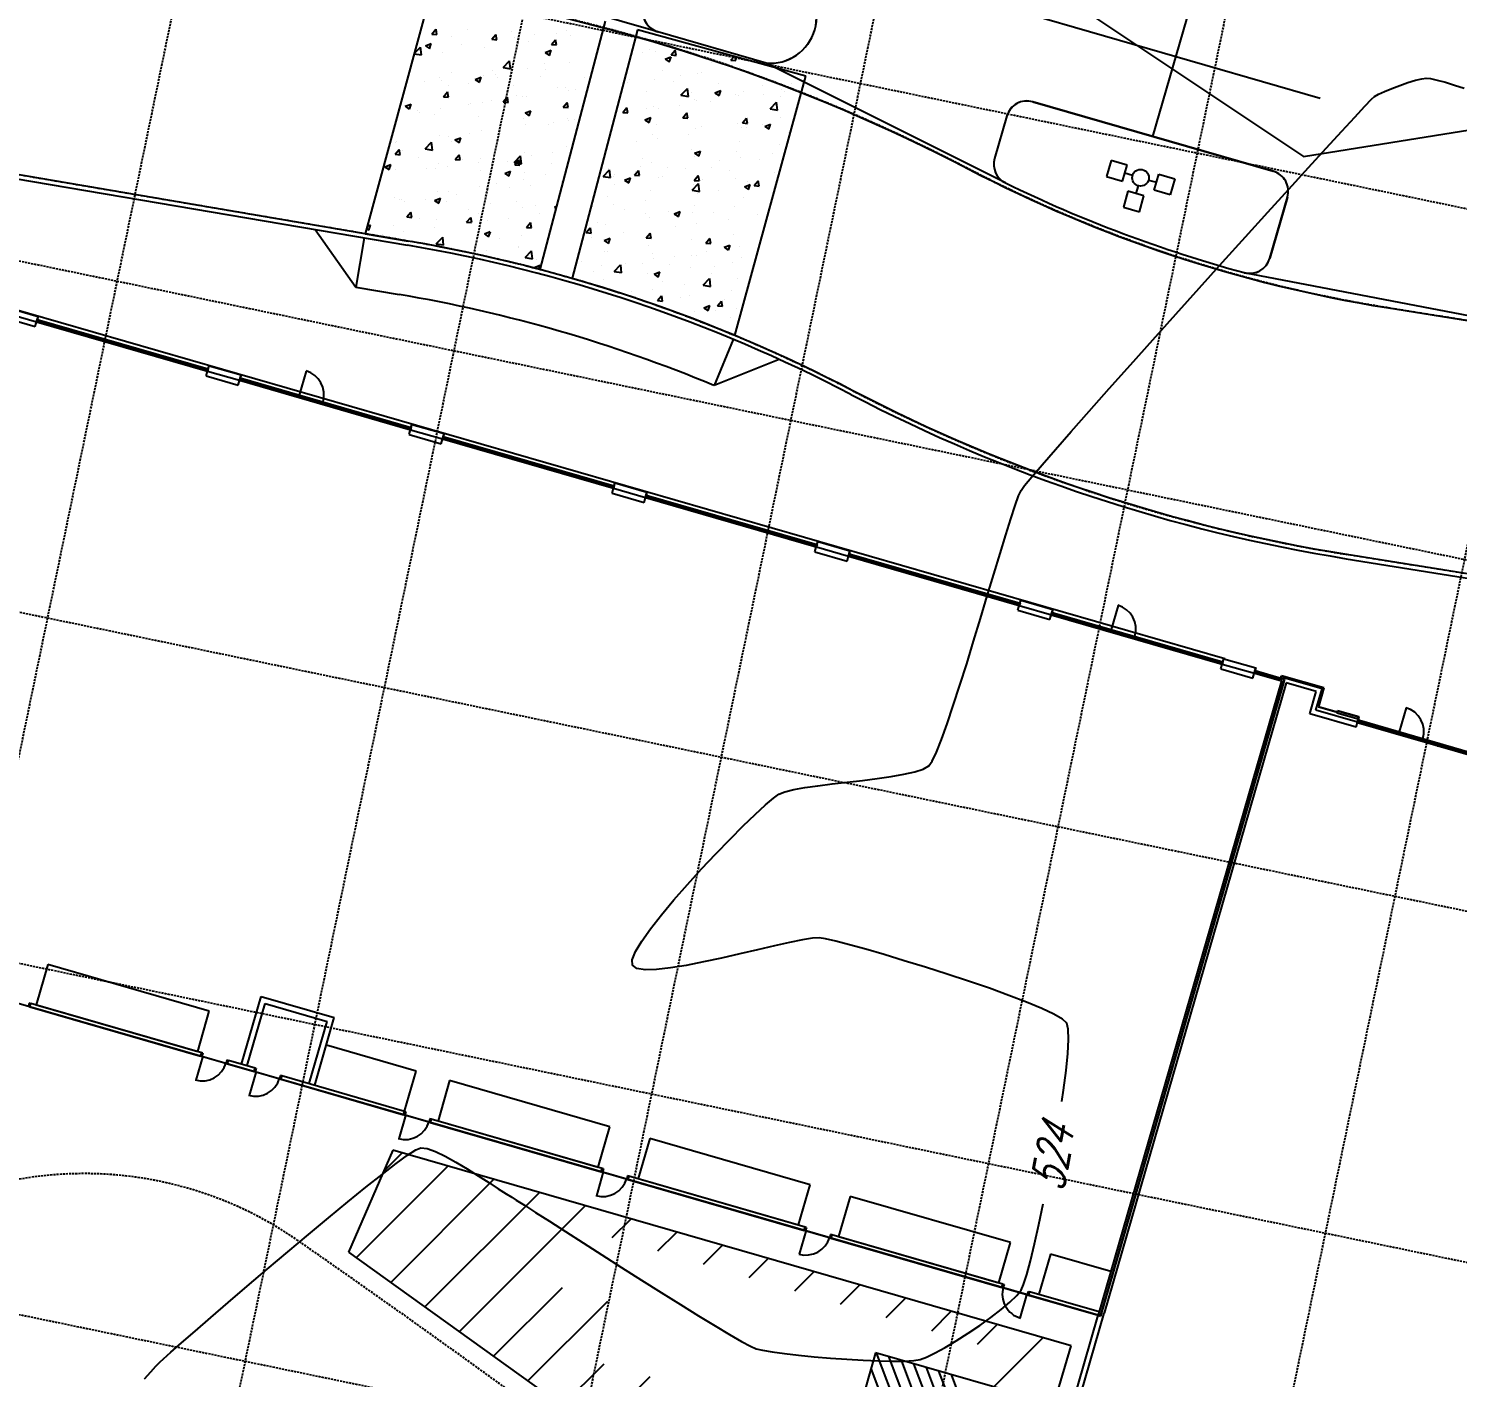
# Model space of a CAD drawing. Header units: inches. Extents: x 3071 to 5995, y 4947 to 7102.
# Drawn here: x 3996.8 to 4168.2, y 6001.7 to 6163.4 of the extents above; entities that cross this region are included whole.
import ezdxf

# ---------------------------------------------------------------- set-up
doc = ezdxf.new("R2010")
doc.units = ezdxf.units.IN
doc.header["$MEASUREMENT"] = 0
doc.linetypes.add('HIDDEN', pattern=[0.375, 0.25, -0.125])
for name, color, linetype in [('A-WALL', 77, 'Continuous'), ('BLDG-BOC', 4, 'Continuous'), ('BOC', 4, 'Continuous'), ('EC', 3, 'Continuous'), ('FIRELANE', 5, 'HIDDEN'), ('GRID', 254, 'HIDDEN'), ('hatch-ol', 7, 'Continuous'), ('HC-PAV-HAV', 8, 'Continuous'), ('LIGHTS', 7, 'Continuous'), ('LOADING-HAT', 253, 'Continuous'), ('LOADING-OUTLINE', 253, 'Continuous'), ('PC', 43, 'Continuous'), ('STRIPING', 11, 'Continuous'), ('TRANS-PAD', 8, 'Continuous')]:
    doc.layers.add(name, color=color, linetype=linetype)
doc.styles.add('L80C', font='simplex.shx', dxfattribs={"width": 0.75, "oblique": 22, "height": 4})

msp = doc.modelspace()

# ---------------------------------------------------------------- linework, layer by layer
at = {"layer": 'A-WALL', "color": 7}
for p, q in [((4140.26, 6087.83), (3973.63, 6135.94)), ((3993.94, 6129.39), (3997.78, 6128.28)), ((3994.12, 6130.03), (3997.97, 6128.92)), ((3994.12, 6130.03), (3997.97, 6128.92)), ((3993.77, 6128.81), (3997.62, 6127.7)), ((3997.62, 6127.7), (3997.97, 6128.92)), ((3997.77, 6128.24), (3997.86, 6128.56)), ((3997.77, 6128.24), (3997.86, 6128.56)), ((3997.93, 6128.19), (3997.77, 6128.24)), ((4018.27, 6122.32), (3997.77, 6128.24)), ((3997.97, 6128.92), (3997.86, 6128.53)), ((3997.86, 6128.56), (3998.02, 6128.51)), ((3997.86, 6128.56), (4018.36, 6122.64)), ((3997.86, 6128.53), (4018.35, 6122.61)), ((3998.02, 6128.51), (3997.93, 6128.19)), ((3997.98, 6128.35), (4018.15, 6122.52)), ((4018.11, 6121.78), (4018.46, 6123)), ((4018.11, 6122.36), (4018.2, 6122.68)), ((4018.2, 6122.68), (4018.36, 6122.64)), ((4018.36, 6122.64), (4018.27, 6122.32)), ((4018.36, 6122.64), (4018.27, 6122.32)), ((4018.35, 6122.61), (4018.46, 6123)), ((4018.46, 6123), (4022.31, 6121.89)), ((4018.46, 6123), (4022.31, 6121.89)), ((4018.27, 6122.32), (4018.11, 6122.36)), ((4018.11, 6121.78), (4021.95, 6120.67)), ((4018.28, 6122.36), (4022.12, 6121.25)), ((4021.95, 6120.67), (4022.31, 6121.89)), ((4022.11, 6121.21), (4022.2, 6121.53)), ((4022.11, 6121.21), (4022.2, 6121.53)), ((4022.27, 6121.16), (4022.11, 6121.21)), ((4042.61, 6115.29), (4022.11, 6121.21)), ((4022.31, 6121.89), (4022.19, 6121.5)), ((4022.19, 6121.5), (4042.69, 6115.58)), ((4022.2, 6121.53), (4022.36, 6121.48)), ((4022.2, 6121.53), (4042.7, 6115.61)), ((4022.36, 6121.48), (4022.27, 6121.16)), ((4022.32, 6121.32), (4042.49, 6115.5)), ((4029.32, 6119.48), (4030.16, 6122.36)), ((4042.45, 6114.75), (4042.8, 6115.97)), ((4042.45, 6115.34), (4042.54, 6115.66)), ((4042.54, 6115.66), (4042.7, 6115.61)), ((4042.7, 6115.61), (4042.61, 6115.29)), ((4042.7, 6115.61), (4042.61, 6115.29)), ((4042.69, 6115.58), (4042.8, 6115.97)), ((4042.8, 6115.97), (4046.65, 6114.86)), ((4042.8, 6115.97), (4046.65, 6114.86)), ((4042.61, 6115.29), (4042.45, 6115.34)), ((4042.45, 6114.75), (4046.29, 6113.64)), ((4042.62, 6115.33), (4046.46, 6114.22)), ((4046.29, 6113.64), (4046.65, 6114.86)), ((4046.45, 6114.18), (4046.54, 6114.5)), ((4046.45, 6114.18), (4046.54, 6114.5)), ((4046.61, 6114.13), (4046.45, 6114.18)), ((4066.95, 6108.26), (4046.45, 6114.18)), ((4046.65, 6114.86), (4046.53, 6114.47)), ((4046.53, 6114.47), (4067.03, 6108.55)), ((4046.54, 6114.5), (4046.7, 6114.45)), ((4046.54, 6114.5), (4067.04, 6108.58)), ((4046.7, 6114.45), (4046.61, 6114.13)), ((4046.66, 6114.29), (4066.83, 6108.47)), ((4066.79, 6107.72), (4067.14, 6108.94)), ((4067.03, 6108.55), (4067.14, 6108.94)), ((4067.14, 6108.94), (4070.98, 6107.83)), ((4067.14, 6108.94), (4070.98, 6107.83)), ((4066.79, 6108.31), (4066.88, 6108.63)), ((4066.95, 6108.26), (4066.79, 6108.31)), ((4066.79, 6107.72), (4070.63, 6106.61)), ((4066.88, 6108.63), (4067.04, 6108.58)), ((4067.04, 6108.58), (4066.95, 6108.26)), ((4067.04, 6108.58), (4066.95, 6108.26)), ((4066.96, 6108.3), (4070.8, 6107.19)), ((4070.63, 6106.61), (4070.98, 6107.83)), ((4070.79, 6107.15), (4070.88, 6107.47)), ((4070.79, 6107.15), (4070.88, 6107.47)), ((4070.95, 6107.11), (4070.79, 6107.15)), ((4091.28, 6101.23), (4070.79, 6107.15)), ((4070.98, 6107.83), (4070.87, 6107.44)), ((4070.87, 6107.44), (4091.37, 6101.52)), ((4070.88, 6107.47), (4071.04, 6107.43)), ((4070.88, 6107.47), (4091.38, 6101.55)), ((4071.04, 6107.43), (4070.95, 6107.11)), ((4070.99, 6107.27), (4091.17, 6101.44)), ((4091.13, 6100.69), (4091.48, 6101.91)), ((4091.37, 6101.52), (4091.48, 6101.91)), ((4091.48, 6101.91), (4095.32, 6100.8)), ((4091.48, 6101.91), (4095.32, 6100.8)), ((4091.12, 6101.28), (4091.22, 6101.6)), ((4091.28, 6101.23), (4091.12, 6101.28)), ((4091.13, 6100.69), (4094.97, 6099.58)), ((4091.22, 6101.6), (4091.38, 6101.55)), ((4091.38, 6101.55), (4091.28, 6101.23)), ((4091.38, 6101.55), (4091.28, 6101.23)), ((4091.3, 6101.27), (4095.14, 6100.16)), ((4094.97, 6099.58), (4095.32, 6100.8)), ((4095.13, 6100.12), (4095.22, 6100.44)), ((4095.13, 6100.12), (4095.22, 6100.44)), ((4095.32, 6100.8), (4095.21, 6100.41)), ((4095.21, 6100.41), (4115.71, 6094.5)), ((4095.22, 6100.44), (4095.38, 6100.4)), ((4095.22, 6100.44), (4115.72, 6094.53)), ((4095.38, 6100.4), (4095.29, 6100.08)), ((4095.33, 6100.24), (4115.51, 6094.41)), ((4095.29, 6100.08), (4095.13, 6100.12)), ((4115.62, 6094.21), (4095.13, 6100.12)), ((4115.46, 6094.25), (4115.56, 6094.57)), ((4115.62, 6094.21), (4115.46, 6094.25)), ((4115.47, 6093.67), (4115.82, 6094.89)), ((4115.47, 6093.67), (4119.31, 6092.56)), ((4115.56, 6094.57), (4115.72, 6094.53)), ((4115.72, 6094.53), (4115.62, 6094.21)), ((4115.72, 6094.53), (4115.62, 6094.21)), ((4115.63, 6094.25), (4119.48, 6093.14)), ((4115.71, 6094.5), (4115.82, 6094.89)), ((4115.82, 6094.89), (4119.66, 6093.78)), ((4115.82, 6094.89), (4119.66, 6093.78)), ((4119.31, 6092.56), (4119.66, 6093.78)), ((4119.47, 6093.1), (4119.56, 6093.42)), ((4119.47, 6093.1), (4119.56, 6093.42)), ((4119.66, 6093.78), (4119.55, 6093.39)), ((4119.55, 6093.39), (4140.05, 6087.47)), ((4119.56, 6093.42), (4119.72, 6093.37)), ((4119.56, 6093.42), (4140.05, 6087.5)), ((4119.72, 6093.37), (4119.63, 6093.05)), ((4126.68, 6091.37), (4127.52, 6094.25)), ((4119.63, 6093.05), (4119.47, 6093.1)), ((4139.96, 6087.18), (4119.47, 6093.1)), ((4119.67, 6093.21), (4139.85, 6087.38)), ((4139.8, 6087.22), (4139.89, 6087.54)), ((4139.96, 6087.18), (4139.8, 6087.22)), ((4139.81, 6086.64), (4140.16, 6087.86)), ((4139.81, 6086.64), (4143.65, 6085.53)), ((4139.89, 6087.54), (4140.05, 6087.5)), ((4140.05, 6087.5), (4139.96, 6087.18)), ((4140.05, 6087.5), (4139.96, 6087.18)), ((4139.97, 6087.22), (4143.82, 6086.11)), ((4140.05, 6087.47), (4140.16, 6087.86)), ((4140.16, 6087.86), (4144, 6086.75)), ((4140.16, 6087.86), (4144, 6086.75)), ((4143.65, 6085.53), (4144, 6086.75)), ((4144, 6086.75), (4143.91, 6086.43)), ((4147.06, 6085.22), (4125.09, 6009.12)), ((4147.3, 6084.95), (4125.38, 6009.03)), ((4147.62, 6084.97), (4125.79, 6009.39)), ((4136.36, 6047.06), (4147.43, 6085.41)), ((4143.82, 6086.11), (4143.91, 6086.43)), ((4143.82, 6086.11), (4143.91, 6086.43)), ((4143.98, 6086.06), (4143.82, 6086.11)), ((4143.91, 6086.43), (4147.14, 6085.5)), ((4143.91, 6086.43), (4144.07, 6086.38)), ((4144.07, 6086.38), (4143.98, 6086.06)), ((4146.81, 6085.24), (4143.98, 6086.06)), ((4144.02, 6086.22), (4146.86, 6085.4)), ((4144.07, 6086.38), (4146.9, 6085.56)), ((4146.9, 6085.56), (4146.81, 6085.24)), ((4146.81, 6085.24), (4146.9, 6085.56)), ((4146.97, 6085.2), (4146.81, 6085.24)), ((4146.9, 6085.56), (4147.06, 6085.52)), ((4147.06, 6085.52), (4146.97, 6085.2)), ((4146.98, 6085.54), (4147.06, 6085.82)), ((4146.98, 6085.54), (4147.06, 6085.82)), ((4146.98, 6085.54), (4147.14, 6085.5)), ((4147.43, 6085.41), (4146.98, 6085.54)), ((4152.16, 6084.35), (4147.06, 6085.82)), ((4147.06, 6085.82), (4152.16, 6084.35)), ((4147.06, 6085.22), (4147.18, 6085.62)), ((4147.14, 6085.5), (4147.14, 6085.5)), ((4147.14, 6085.5), (4147.43, 6085.41)), ((4151.95, 6084.24), (4147.18, 6085.62)), ((4147.43, 6085.41), (4147.3, 6084.95)), ((4147.43, 6085.41), (4147.43, 6085.41)), ((4151.23, 6083.92), (4147.62, 6084.97)), ((4150.46, 6081.26), (4151.23, 6083.92)), ((4151.21, 6081.68), (4151.95, 6084.24)), ((4151.51, 6082.11), (4152.16, 6084.35)), ((4152.16, 6084.35), (4151.51, 6082.11)), ((4156.17, 6080.24), (4151.21, 6081.68)), ((4153.75, 6081.46), (4151.51, 6082.11)), ((4151.51, 6082.11), (4153.75, 6081.46)), ((4156.28, 6080.6), (4153.72, 6081.34)), ((4153.8, 6081.62), (4153.75, 6081.46)), ((4153.75, 6081.46), (4153.8, 6081.62)), ((4153.75, 6081.46), (4153.75, 6081.46)), ((4156.36, 6080.88), (4153.8, 6081.62)), ((4153.8, 6081.62), (4156.36, 6080.88)), ((4161.23, 6079.09), (4162.07, 6081.96)), ((4156.01, 6079.66), (4150.46, 6081.26)), ((4156.28, 6080.6), (4154.2, 6081.2)), ((4156.01, 6079.66), (4156.36, 6080.88)), ((4156.26, 6080.52), (4156.16, 6080.2)), ((4156.16, 6080.2), (4156.32, 6080.16)), ((4156.36, 6080.88), (4156.26, 6080.52)), ((4156.26, 6080.52), (4175.47, 6074.97)), ((4156.42, 6080.48), (4156.26, 6080.52)), ((4156.32, 6080.16), (4156.42, 6080.48)), ((4156.32, 6080.16), (4175.38, 6074.65)), ((4161.02, 6078.97), (4156.37, 6080.32)), ((4156.42, 6080.48), (4175.47, 6074.97)), ((4161.07, 6079.13), (4160.98, 6078.81)), ((4160.98, 6078.81), (4161.14, 6078.77)), ((4161.23, 6079.09), (4161.07, 6079.13)), ((4161.14, 6078.77), (4161.23, 6079.09)), ((4165.84, 6077.58), (4161.18, 6078.93)), ((4161.23, 6079.09), (4165.84, 6077.75)), ((4165.84, 6077.75), (4165.75, 6077.43)), ((4165.75, 6077.43), (4165.91, 6077.39)), ((4166, 6077.71), (4165.84, 6077.75)), ((4165.91, 6077.39), (4166, 6077.71)), ((4170.61, 6076.2), (4165.96, 6077.55)), ((4166, 6077.71), (4170.62, 6076.38)), ((4125.38, 6009.03), (3931.97, 6064.88)), ((3999.11, 6051.17), (3997.72, 6046.37)), ((4018.49, 6045.58), (3999.11, 6051.17)), ((4022.37, 6039.25), (4024.71, 6047.36)), ((4024.71, 6047.36), (4033.48, 6044.83)), ((4125.38, 6009.03), (4136.36, 6047.06)), ((3996.91, 6046.56), (3996.82, 6046.24)), ((3996.98, 6046.19), (3996.82, 6046.24)), ((3997.07, 6046.51), (3996.91, 6046.56)), ((3996.96, 6046.11), (3997.08, 6046.55)), ((3996.96, 6046.11), (4017.45, 6040.2)), ((3997.07, 6046.51), (3996.98, 6046.19)), ((3997.08, 6046.55), (4017.58, 6040.64)), ((3997.72, 6046.37), (4017.1, 6040.77)), ((4017.1, 6040.77), (4018.49, 6045.58)), ((4023.03, 6039.06), (4025.18, 6046.51)), ((4025.18, 6046.51), (4032.63, 6044.36)), ((4030.48, 6036.91), (4032.63, 6044.36)), ((4031.14, 6036.72), (4033.48, 6044.83)), ((4017.71, 6040.21), (4016.87, 6037.33)), ((4017.45, 6040.2), (4017.58, 6040.64)), ((4017.57, 6040.6), (4017.48, 6040.28)), ((4017.64, 6040.23), (4017.48, 6040.28)), ((4017.73, 6040.55), (4017.57, 6040.6)), ((4017.73, 6040.55), (4017.64, 6040.23)), ((4043.31, 6038.41), (4032.53, 6041.52)), ((4020.61, 6039.72), (4020.52, 6039.4)), ((4020.68, 6039.35), (4020.52, 6039.4)), ((4020.77, 6039.67), (4020.61, 6039.72)), ((4020.66, 6039.27), (4020.78, 6039.71)), ((4020.66, 6039.27), (4023.86, 6038.35)), ((4020.77, 6039.67), (4020.68, 6039.35)), ((4020.78, 6039.71), (4023.99, 6038.79)), ((4023.86, 6038.35), (4023.99, 6038.79)), ((4023.97, 6038.75), (4023.88, 6038.43)), ((4024.13, 6038.7), (4023.97, 6038.75)), ((4024.13, 6038.7), (4024.04, 6038.38)), ((4024.11, 6038.36), (4023.28, 6035.48)), ((4024.04, 6038.38), (4023.88, 6038.43)), ((4027.02, 6037.87), (4026.92, 6037.55)), ((4027.08, 6037.5), (4026.92, 6037.55)), ((4027.18, 6037.82), (4027.02, 6037.87)), ((4027.06, 6037.42), (4027.19, 6037.86)), ((4027.06, 6037.42), (4041.79, 6033.17)), ((4027.18, 6037.82), (4027.08, 6037.5)), ((4027.19, 6037.86), (4041.92, 6033.61)), ((4041.92, 6033.61), (4043.31, 6038.41)), ((4047.31, 6037.26), (4045.92, 6032.45)), ((4066.52, 6031.71), (4047.31, 6037.26)), ((4041.79, 6033.17), (4041.92, 6033.61)), ((4041.91, 6033.57), (4041.82, 6033.25)), ((4042.07, 6033.52), (4041.91, 6033.57)), ((4042.07, 6033.52), (4041.98, 6033.2)), ((4042.05, 6033.18), (4041.21, 6030.3)), ((4041.98, 6033.2), (4041.82, 6033.25)), ((4044.95, 6032.69), (4044.86, 6032.37)), ((4045.02, 6032.32), (4044.86, 6032.37)), ((4045.11, 6032.64), (4044.95, 6032.69)), ((4044.99, 6032.24), (4045.12, 6032.68)), ((4044.99, 6032.24), (4065.49, 6026.32)), ((4045.11, 6032.64), (4045.02, 6032.32)), ((4045.12, 6032.68), (4065.62, 6026.76)), ((4045.92, 6032.45), (4065.14, 6026.9)), ((4065.14, 6026.9), (4066.52, 6031.71)), ((4071.33, 6030.32), (4069.94, 6025.52)), ((4090.54, 6024.77), (4071.33, 6030.32)), ((4065.49, 6026.32), (4065.62, 6026.76)), ((4065.61, 6026.72), (4065.51, 6026.4)), ((4065.77, 6026.68), (4065.61, 6026.72)), ((4065.77, 6026.68), (4065.67, 6026.36)), ((4065.74, 6026.34), (4064.91, 6023.46)), ((4065.67, 6026.36), (4065.51, 6026.4)), ((4068.65, 6025.85), (4068.56, 6025.53)), ((4068.72, 6025.48), (4068.56, 6025.53)), ((4068.81, 6025.8), (4068.65, 6025.85)), ((4068.69, 6025.4), (4068.82, 6025.84)), ((4068.69, 6025.4), (4089.83, 6019.3)), ((4068.81, 6025.8), (4068.72, 6025.48)), ((4068.82, 6025.84), (4089.96, 6019.74)), ((4069.94, 6025.52), (4089.16, 6019.97)), ((4089.16, 6019.97), (4090.54, 6024.77)), ((4095.35, 6023.38), (4093.96, 6018.58)), ((4114.56, 6017.84), (4095.35, 6023.38)), ((4089.83, 6019.3), (4089.96, 6019.74)), ((4089.95, 6019.7), (4089.85, 6019.38)), ((4090.11, 6019.65), (4089.95, 6019.7)), ((4090.11, 6019.65), (4090.01, 6019.33)), ((4090.08, 6019.31), (4089.25, 6016.43)), ((4090.01, 6019.33), (4089.85, 6019.38)), ((4092.99, 6018.82), (4092.9, 6018.5)), ((4093.06, 6018.45), (4092.9, 6018.5)), ((4093.15, 6018.77), (4092.99, 6018.82)), ((4093.03, 6018.37), (4093.16, 6018.81)), ((4093.03, 6018.37), (4113.53, 6012.45)), ((4093.15, 6018.77), (4093.06, 6018.45)), ((4093.16, 6018.81), (4113.66, 6012.89)), ((4093.96, 6018.58), (4113.17, 6013.03)), ((4113.17, 6013.03), (4114.56, 6017.84)), ((4119.37, 6016.45), (4117.98, 6011.65)), ((4126.6, 6014.36), (4119.37, 6016.45)), ((4113.53, 6012.45), (4113.66, 6012.89)), ((4113.64, 6012.85), (4113.55, 6012.53)), ((4113.64, 6012.85), (4113.8, 6012.81)), ((4113.8, 6012.81), (4113.71, 6012.49)), ((4113.55, 6012.53), (4113.71, 6012.49)), ((4116.52, 6011.68), (4115.69, 6008.79)), ((4116.69, 6011.98), (4116.59, 6011.66)), ((4116.59, 6011.66), (4116.75, 6011.61)), ((4116.69, 6011.98), (4116.85, 6011.93)), ((4116.73, 6011.53), (4116.86, 6011.97)), ((4116.73, 6011.53), (4125.09, 6009.12)), ((4116.85, 6011.93), (4116.75, 6011.61)), ((4116.86, 6011.97), (4125.21, 6009.56)), ((4119.55, 5987.75), (4125.79, 6009.39)), ((4118.8, 5987.34), (4125.09, 6009.12)), ((4118.8, 5987.34), (4125.09, 6009.12)), ((4125.09, 6009.12), (4125.38, 6009.03))]:
    msp.add_line(p, q, dxfattribs=at)
for centre, start, end in [((4029.25, 6119.5), 343.7065, 73.7065), ((4126.61, 6091.39), 343.7065, 73.7065), ((4161.16, 6079.11), 343.7065, 73.7065), ((4017.64, 6040.23), 253.894, 343.894), ((4024.04, 6038.38), 253.894, 343.894), ((4041.98, 6033.2), 253.894, 343.894), ((4065.67, 6026.36), 253.894, 343.894), ((4090.01, 6019.33), 253.894, 343.894), ((4116.59, 6011.66), 163.894, 253.894)]:
    msp.add_arc(centre, 3, start, end, dxfattribs=at)
at = {"layer": 'BLDG-BOC', "color": 7}
for p, q in [((3993, 6145.83), (4042.26, 6137.46)), ((4031.17, 6139.34), (4036.08, 6132.42)), ((4037.08, 6138.34), (4036.08, 6132.42)), ((4036.08, 6132.42), (4041.26, 6131.54)), ((4081.32, 6126.16), (4079.02, 6120.62)), ((4086.82, 6123.76), (4079.02, 6120.62)), ((4154.84, 6099.86), (4249.65, 6084.66))]:
    msp.add_line(p, q, dxfattribs=at)
for centre, radius, start, end in [((4012.11, 5960), 180, 62.4239, 80.3578), ((4012.11, 5960), 174, 67.3869, 80.3578), ((4185.71, 6292.4), 195, 242.4239, 260.8901)]:
    msp.add_arc(centre, radius, start, end, dxfattribs=at)
at = {"layer": 'BOC', "color": 7}
for p, q in [((4085.27, 6159.3), (4072.3, 6163.04)), ((4117.24, 6154.65), (4146.09, 6146.32)), ((4114.14, 6152.95), (4112.67, 6147.86)), ((4147.79, 6143.23), (4145.67, 6135.88))]:
    msp.add_line(p, q, dxfattribs=at)
for centre, radius, start, end in [((4085.76, 6164.84), 5.56, 264.859, 62.9289), ((4072.99, 6165.45), 2.5, 163.8543, 253.894), ((4116.54, 6152.25), 2.5, 73.894, 163.894), ((4115.07, 6147.17), 2.5, 163.894, 244.0635), ((4185.71, 6292.4), 164, 244.0635, 254.7649), ((4145.39, 6143.92), 2.5, 343.894, 73.894), ((4143.27, 6136.58), 2.5, 254.7649, 343.894)]:
    msp.add_arc(centre, radius, start, end, dxfattribs=at)
at = {"layer": 'EC', "color": 44, "ltscale": 0.5, "elevation": 524, "flags": 128}
for points in [[(4120.73, 6034.76), (4120.93, 6036.12), (4121.24, 6038.46), (4121.45, 6040.52), (4121.54, 6042.2), (4121.51, 6043.43), (4121.34, 6044.15), (4120.81, 6044.64), (4119.78, 6045.23), (4118.32, 6045.92), (4116.5, 6046.68), (4114.38, 6047.49), (4112.04, 6048.33), (4109.55, 6049.18), (4106.97, 6050.03), (4104.38, 6050.86), (4101.84, 6051.64), (4099.43, 6052.37), (4097.21, 6053.01), (4095.25, 6053.55), (4093.62, 6053.97), (4092.39, 6054.26), (4091.64, 6054.39), (4090.84, 6054.35), (4089.63, 6054.16), (4088.08, 6053.84), (4086.26, 6053.43), (4084.25, 6052.96), (4082.12, 6052.46), (4079.93, 6051.96), (4077.77, 6051.49), (4075.7, 6051.08), (4073.79, 6050.77), (4072.12, 6050.58), (4070.76, 6050.55), (4069.78, 6050.71), (4069.25, 6051.09), (4069.22, 6051.74), (4069.61, 6052.73), (4070.36, 6053.99), (4071.41, 6055.48), (4072.72, 6057.15), (4074.21, 6058.93), (4075.83, 6060.79), (4077.53, 6062.65), (4079.25, 6064.48), (4080.94, 6066.21), (4082.53, 6067.8), (4083.96, 6069.18), (4085.19, 6070.32), (4086.16, 6071.14), (4086.8, 6071.61), (4087.52, 6071.9), (4088.59, 6072.16), (4089.93, 6072.4), (4091.48, 6072.62), (4093.19, 6072.84), (4094.98, 6073.05), (4096.81, 6073.26), (4098.59, 6073.49), (4100.28, 6073.73), (4101.8, 6074), (4103.1, 6074.3), (4104.11, 6074.63), (4104.77, 6075.01), (4105.18, 6075.59), (4105.7, 6076.67), (4106.3, 6078.19), (4106.98, 6080.07), (4107.72, 6082.25), (4108.51, 6084.67), (4109.32, 6087.26), (4110.15, 6089.96), (4110.98, 6092.69), (4111.79, 6095.4), (4112.58, 6098.01), (4113.32, 6100.47), (4114, 6102.7), (4114.61, 6104.64), (4115.14, 6106.22), (4115.55, 6107.38), (4115.85, 6108.05), (4116.27, 6108.62), (4117.12, 6109.66), (4118.37, 6111.12), (4119.96, 6112.96), (4121.86, 6115.13), (4124.02, 6117.57), (4126.4, 6120.25), (4128.95, 6123.11), (4131.63, 6126.11), (4134.4, 6129.19), (4137.2, 6132.31), (4140.01, 6135.42), (4142.76, 6138.46), (4145.43, 6141.41), (4147.96, 6144.19), (4150.31, 6146.78), (4152.45, 6149.11), (4154.31, 6151.14), (4155.87, 6152.82), (4157.07, 6154.11), (4157.87, 6154.95), (4158.23, 6155.29), (4158.71, 6155.56), (4159.43, 6155.89), (4160.3, 6156.26), (4161.26, 6156.62), (4162.23, 6156.96), (4163.13, 6157.23), (4163.89, 6157.42), (4164.43, 6157.49), (4164.96, 6157.43), (4165.75, 6157.26), (4166.74, 6156.99), (4167.84, 6156.66), (4168.98, 6156.28)], [(4010.73, 6001.5), (4011.47, 6002.33), (4012.1, 6003.01), (4012.56, 6003.49), (4013.01, 6003.9), (4013.9, 6004.69), (4015.17, 6005.81), (4016.78, 6007.21), (4018.66, 6008.84), (4020.77, 6010.66), (4023.05, 6012.62), (4025.44, 6014.66), (4027.9, 6016.74), (4030.37, 6018.81), (4032.78, 6020.82), (4035.1, 6022.73), (4037.26, 6024.48), (4039.22, 6026.02), (4040.91, 6027.32), (4042.28, 6028.31), (4043.28, 6028.96), (4043.85, 6029.21), (4044.61, 6029.12), (4045.61, 6028.76), (4046.78, 6028.21), (4048.07, 6027.5), (4049.41, 6026.7), (4050.74, 6025.86), (4052.01, 6025.05), (4053.14, 6024.3), (4054.08, 6023.69), (4054.76, 6023.27), (4055.31, 6022.93), (4056.28, 6022.32), (4057.63, 6021.46), (4059.28, 6020.4), (4061.2, 6019.17), (4063.32, 6017.81), (4065.58, 6016.37), (4067.94, 6014.86), (4070.33, 6013.35), (4072.7, 6011.85), (4075, 6010.41), (4077.16, 6009.07), (4079.14, 6007.86), (4080.87, 6006.82), (4082.31, 6005.99), (4083.39, 6005.41), (4084.06, 6005.11), (4084.85, 6004.92), (4086.01, 6004.72), (4087.47, 6004.52), (4089.16, 6004.33), (4091.02, 6004.15), (4092.97, 6003.98), (4094.95, 6003.84), (4096.9, 6003.73), (4098.74, 6003.65), (4100.41, 6003.61), (4101.85, 6003.62), (4102.98, 6003.68), (4103.73, 6003.8), (4104.51, 6004.1), (4105.54, 6004.6), (4106.75, 6005.27), (4108.08, 6006.07), (4109.48, 6006.96), (4110.88, 6007.91), (4112.22, 6008.87), (4113.45, 6009.81), (4114.5, 6010.69), (4115.32, 6011.48), (4115.85, 6012.12), (4116.15, 6012.8), (4116.52, 6013.99), (4116.96, 6015.65), (4117.46, 6017.67), (4117.98, 6020), (4118.51, 6022.5)]]:
    msp.add_lwpolyline(points, dxfattribs=at)
at = {"layer": 'FIRELANE', "color": 7}
for p, q in [((4042.35, 6137.95), (3993.08, 6146.32)), ((4249.73, 6085.15), (4154.92, 6100.35))]:
    msp.add_line(p, q, dxfattribs=at)
at = {"layer": 'FIRELANE', "color": 7, "flags": 128}
msp.add_lwpolyline([(4580.51, 5841.27), (4446.4, 5987.31, -0.020748), (4442.68, 5991.72), (4403.12, 6042.71, 0.199871), (4282.45, 6111.23), (4260.71, 6113.89, -0.009278), (4254.48, 6114.77), (4159.67, 6129.97, -0.080749), (4109.56, 6146.59, 0.078412), (4047.37, 6167.53), (3998.1, 6175.9, -0.081157), (3964.7, 6187.35, 0.052793), (3939.25, 6197.71), (3767.89, 6247.21), (3707.24, 6260.07, -0.413143), (3691.42, 6284.31)], format="xyb", dxfattribs=at)
at = {"layer": 'FIRELANE', "color": 7}
for centre, radius, start, end in [((4012.11, 5960), 180.5, 62.4239, 80.3578), ((4185.71, 6292.4), 194.5, 242.4239, 260.8901), ((4003.47, 5981.11), 45, 55.2052, 145.7434), ((3188.05, 4807.66), 1473.95, 50.3633, 55.2052)]:
    msp.add_arc(centre, radius, start, end, dxfattribs=at)
at = {"layer": 'GRID', "color": 253, "linetype": 'HIDDEN'}
for p, q in [((4165.97, 6900.7), (3873.87, 5486.62)), ((4206.37, 6892.36), (3914.26, 5478.28)), ((4246.77, 6884.01), (3954.66, 5469.93)), ((4287.16, 6875.67), (3995.06, 5461.59)), ((4327.56, 6867.32), (4035.46, 5453.25)), ((3288.62, 6323.76), (5793.24, 5806.38)), ((3280.27, 6283.36), (5784.89, 5765.99)), ((3271.93, 6242.97), (5776.55, 5725.59)), ((3263.58, 6202.57), (5768.2, 5685.19)), ((3255.24, 6162.17), (5759.86, 5644.79))]:
    msp.add_line(p, q, dxfattribs=at)
at = {"layer": 'hatch-ol', "linetype": 'Continuous'}
for p, q in [((4125.09, 6009.12), (3932.27, 6064.79)), ((4118.8, 5987.34), (4125.09, 6009.12))]:
    msp.add_line(p, q, dxfattribs=at)
for points in [[(3707.24, 6260.07), (3767.89, 6247.21), (3939.25, 6197.71, -0.052793), (3964.7, 6187.35, 0.081157), (3998.1, 6175.9), (4047.37, 6167.53, -0.078412), (4109.56, 6146.59, 0.080749), (4159.67, 6129.97), (4254.48, 6114.77), (4282.45, 6111.23, -0.199871), (4403.12, 6042.71), (4442.68, 5991.72), (4580.51, 5841.27), (4586.82, 5847.48), (4596.31, 5776.65), (4577.08, 5799.6), (4570.27, 5807.21)], [(4570.27, 5807.21), (4424.3, 5967.02, -0.020748), (4418.98, 5973.33), (4399.93, 5999.52), (4399.93, 5999.51, 0.059339), (4354.65, 6049.83, 0.149176), (4278.81, 6081.45), (4257.06, 6084.11, -0.009278), (4249.73, 6085.15), (4154.92, 6100.35, -0.080749), (4095.67, 6120, 0.078412), (4042.35, 6137.95), (3993.08, 6146.32, -0.081157), (3950.52, 6160.91, 0.052793), (3930.92, 6168.89), (3760.61, 6218.09), (3709.67, 6228.89, 0.389071)], [(4172.45, 6128.43), (4142.61, 6134.16, 0.409769), (4145.67, 6135.88), (4147.79, 6143.23, 0.414214), (4146.09, 6146.32), (4117.24, 6154.65, 0.414214), (4114.14, 6152.95), (4112.67, 6147.86, 0.364808), (4113.98, 6144.92), (4085.27, 6159.3, 0.824848), (4088.3, 6169.8)], [(4070.59, 6166.14, 0.414417), (4072.3, 6163.04), (4063.65, 6165.54, 0.414011)]]:
    msp.add_lwpolyline(points, format="xyb", dxfattribs=at)
at = {"layer": 'HC-PAV-HAV', "color": 7}
for p, q in [((4045.65, 6169.88), (4037.17, 6138.83)), ((4065.97, 6164.32), (4058.12, 6134.54)), ((4045.19, 6162.78), (4045.67, 6163.35)), ((4045.19, 6162.78), (4045.79, 6162.73)), ((4045.79, 6162.72), (4045.68, 6163.35)), ((4047.58, 6162.54), (4047.58, 6162.54)), ((4049.43, 6163.29), (4049.43, 6163.29)), ((4052.36, 6162.15), (4052.85, 6162.73)), ((4052.36, 6162.15), (4052.96, 6162.1)), ((4052.97, 6162.1), (4052.85, 6162.72)), ((4054.77, 6163.07), (4054.77, 6163.07)), ((4055.04, 6162.38), (4055.04, 6162.38)), ((4056.73, 6161.93), (4056.73, 6161.93)), ((4057.54, 6162.71), (4057.54, 6162.71)), ((4059.54, 6161.52), (4060.02, 6162.1)), ((4060.14, 6161.47), (4060.02, 6162.09)), ((4060.1, 6162.84), (4060.1, 6162.84)), ((4061.33, 6163.21), (4061.33, 6163.21)), ((4061.86, 6162.64), (4061.86, 6162.64)), ((4069.83, 6163.27), (4061.99, 6133.52)), ((4065.44, 6162.62), (4065.44, 6162.62)), ((4090.03, 6157.74), (4069.83, 6163.27)), ((4070.78, 6162.39), (4070.78, 6162.39)), ((4043.06, 6160.4), (4043.94, 6160.27)), ((4043.07, 6160.44), (4043.82, 6161.22)), ((4043.94, 6160.27), (4043.83, 6161.22)), ((4044.42, 6161.36), (4045.12, 6161.63)), ((4044.42, 6161.36), (4044.92, 6161.03)), ((4044.92, 6161.02), (4045.12, 6161.63)), ((4044.93, 6161.05), (4044.93, 6161.05)), ((4046.49, 6160.54), (4046.49, 6160.54)), ((4048.72, 6161.55), (4048.72, 6161.55)), ((4051.54, 6161.18), (4051.54, 6161.18)), ((4058.79, 6160.56), (4059.49, 6160.83)), ((4058.79, 6160.56), (4059.29, 6160.23)), ((4059.29, 6160.22), (4059.5, 6160.83)), ((4059.54, 6161.52), (4060.13, 6161.47)), ((4070.49, 6160.58), (4070.49, 6160.58)), ((4071.3, 6160.93), (4071.3, 6160.93)), ((4071.99, 6160.7), (4071.99, 6160.7)), ((4073.88, 6160.27), (4074.36, 6160.84)), ((4073.88, 6160.27), (4074.48, 6160.22)), ((4074.48, 6160.21), (4074.37, 6160.84)), ((4052.41, 6158.44), (4052.41, 6158.44)), ((4053.72, 6158.75), (4054.5, 6159.56)), ((4053.72, 6158.75), (4054.61, 6158.61)), ((4054.61, 6158.61), (4054.5, 6159.56)), ((4054.91, 6158.77), (4054.91, 6158.77)), ((4056.61, 6158.61), (4056.61, 6158.61)), ((4058.7, 6159.27), (4058.7, 6159.27)), ((4058.83, 6158.57), (4058.83, 6158.57)), ((4061.74, 6159.31), (4061.74, 6159.31)), ((4064.66, 6159.57), (4064.66, 6159.57)), ((4073.16, 6159.76), (4073.86, 6160.03)), ((4073.16, 6159.76), (4073.66, 6159.43)), ((4073.66, 6159.42), (4073.87, 6160.03)), ((4078.72, 6159.38), (4078.72, 6159.38)), ((4081.05, 6159.64), (4081.43, 6160.09)), ((4081.05, 6159.64), (4081.65, 6159.59)), ((4081.28, 6158.64), (4081.28, 6158.64)), ((4081.66, 6159.59), (4081.57, 6160.06)), ((4082.05, 6158.71), (4082.05, 6158.71)), ((4042.3, 6157.11), (4042.3, 6157.11)), ((4044.25, 6157.06), (4044.25, 6157.06)), ((4046.09, 6157.61), (4046.09, 6157.61)), ((4046.36, 6157.22), (4046.36, 6157.22)), ((4047.48, 6158.18), (4047.48, 6158.18)), ((4049.59, 6156.84), (4049.59, 6156.84)), ((4050.39, 6157.34), (4051.09, 6157.61)), ((4050.39, 6157.34), (4050.89, 6157)), ((4050.89, 6157), (4051.09, 6157.6)), ((4051.41, 6157.86), (4051.41, 6157.86)), ((4052.82, 6157.96), (4052.82, 6157.96)), ((4053, 6157.57), (4053, 6157.57)), ((4058.16, 6157.73), (4058.16, 6157.73)), ((4063.49, 6157.51), (4063.49, 6157.51)), ((4068.67, 6156.98), (4068.67, 6156.98)), ((4068.83, 6157.28), (4068.83, 6157.28)), ((4071.87, 6157.37), (4071.87, 6157.37)), ((4072.89, 6158.38), (4072.89, 6158.38)), ((4074.17, 6157.05), (4074.17, 6157.05)), ((4074.99, 6157.81), (4074.99, 6157.81)), ((4077, 6158.07), (4077, 6158.07)), ((4077.49, 6158.14), (4077.49, 6158.14)), ((4079.51, 6156.83), (4079.51, 6156.83)), ((4081.52, 6126.62), (4090.03, 6157.74)), ((4088.37, 6156.88), (4088.37, 6156.88)), ((4046.58, 6155.26), (4047.06, 6155.83)), ((4046.58, 6155.26), (4047.18, 6155.2)), ((4047.18, 6155.2), (4047.07, 6155.83)), ((4047.17, 6156.57), (4047.17, 6156.57)), ((4053.75, 6154.63), (4054.23, 6155.2)), ((4054.35, 6154.57), (4054.24, 6155.2)), ((4054.93, 6156.61), (4054.93, 6156.61)), ((4055.39, 6155.38), (4055.39, 6155.38)), ((4056.07, 6155.32), (4056.07, 6155.32)), ((4056.49, 6155.28), (4056.49, 6155.28)), ((4060.26, 6156.39), (4060.26, 6156.39)), ((4061.23, 6156.38), (4061.23, 6156.38)), ((4061.62, 6155.98), (4061.62, 6155.98)), ((4062.38, 6156.15), (4062.38, 6156.15)), ((4070.94, 6155.94), (4070.94, 6155.94)), ((4075.06, 6155.44), (4075.84, 6156.25)), ((4075.06, 6155.44), (4075.95, 6155.3)), ((4075.96, 6155.3), (4075.85, 6156.25)), ((4076.28, 6155.71), (4076.28, 6155.71)), ((4079.13, 6155.73), (4079.83, 6156)), ((4079.13, 6155.73), (4079.63, 6155.4)), ((4079.63, 6155.4), (4079.84, 6156)), ((4081.62, 6155.49), (4081.62, 6155.49)), ((4081.93, 6155.39), (4081.93, 6155.39)), ((4082.54, 6155.88), (4082.54, 6155.88)), ((4084.85, 6156.6), (4084.85, 6156.6)), ((4084.96, 6155.53), (4084.96, 6155.53)), ((4086.96, 6155.26), (4086.96, 6155.26)), ((4087.12, 6156.14), (4087.12, 6156.14)), ((4087.47, 6155.86), (4087.47, 6155.86)), ((4041.99, 6154.11), (4042.69, 6154.38)), ((4041.99, 6154.11), (4042.48, 6153.78)), ((4042.49, 6153.77), (4042.69, 6154.38)), ((4043.46, 6153.66), (4043.46, 6153.66)), ((4043.73, 6153.37), (4043.73, 6153.37)), ((4046.24, 6153.89), (4046.24, 6153.89)), ((4049.56, 6154.38), (4049.56, 6154.38)), ((4049.78, 6154.49), (4049.78, 6154.49)), ((4051.29, 6154.53), (4051.29, 6154.53)), ((4052.28, 6154.82), (4052.28, 6154.82)), ((4053.75, 6154.63), (4054.35, 6154.58)), ((4056.36, 6153.31), (4057.06, 6153.58)), ((4056.36, 6153.31), (4056.85, 6152.97)), ((4056.86, 6152.97), (4057.06, 6153.58)), ((4060.92, 6154), (4061.41, 6154.58)), ((4060.92, 6154), (4061.52, 6153.95)), ((4061.53, 6153.95), (4061.41, 6154.57)), ((4068.1, 6153.37), (4068.58, 6153.95)), ((4068.1, 6153.37), (4068.69, 6153.32)), ((4068.7, 6153.32), (4068.58, 6153.94)), ((4070.88, 6153.88), (4070.88, 6153.88)), ((4071.74, 6154.04), (4071.74, 6154.04)), ((4072.36, 6153.87), (4072.36, 6153.87)), ((4074.86, 6154.2), (4074.86, 6154.2)), ((4075.27, 6152.75), (4075.75, 6153.32)), ((4075.87, 6152.69), (4075.76, 6153.32)), ((4076.71, 6154.88), (4076.71, 6154.88)), ((4076.88, 6154.75), (4076.88, 6154.75)), ((4078.65, 6154.7), (4078.65, 6154.7)), ((4085.74, 6153.79), (4086.51, 6154.6)), ((4085.74, 6153.79), (4086.63, 6153.65)), ((4086.63, 6153.65), (4086.52, 6154.6)), ((4041.11, 6153.18), (4041.11, 6153.18)), ((4045.49, 6153.1), (4045.49, 6153.1)), ((4050.83, 6152.87), (4050.83, 6152.87)), ((4056.17, 6152.65), (4056.17, 6152.65)), ((4056.37, 6151.95), (4056.37, 6151.95)), ((4059.21, 6151.88), (4059.21, 6151.88)), ((4059.75, 6152.21), (4059.75, 6152.21)), ((4061.5, 6152.65), (4061.5, 6152.65)), ((4061.51, 6152.42), (4061.51, 6152.42)), ((4062.25, 6152.54), (4062.25, 6152.54)), ((4070.73, 6152.51), (4071.43, 6152.78)), ((4070.73, 6152.51), (4071.23, 6152.17)), ((4071.23, 6152.17), (4071.43, 6152.78)), ((4072.18, 6151.97), (4072.18, 6151.97)), ((4075.27, 6152.75), (4075.87, 6152.69)), ((4077.52, 6151.75), (4077.52, 6151.75)), ((4081.81, 6152.06), (4081.81, 6152.06)), ((4082.33, 6151.58), (4082.33, 6151.58)), ((4082.44, 6152.12), (4082.92, 6152.69)), ((4082.44, 6152.12), (4083.04, 6152.07)), ((4083.04, 6152.06), (4082.93, 6152.69)), ((4084.84, 6151.91), (4084.84, 6151.91)), ((4085.1, 6151.71), (4085.8, 6151.98)), ((4085.1, 6151.71), (4085.6, 6151.37)), ((4085.6, 6151.37), (4085.8, 6151.97)), ((4087, 6152.81), (4087, 6152.81)), ((4046.12, 6150.56), (4046.12, 6150.56)), ((4047.14, 6150.55), (4047.14, 6150.55)), ((4047.55, 6149.88), (4047.55, 6149.88)), ((4047.95, 6150.09), (4048.66, 6150.35)), ((4047.95, 6150.09), (4048.45, 6149.75)), ((4048.46, 6149.75), (4048.66, 6150.35)), ((4049.65, 6150.88), (4049.65, 6150.88)), ((4051.17, 6151.2), (4051.17, 6151.2)), ((4053.38, 6150.88), (4053.38, 6150.88)), ((4053.44, 6151.38), (4053.44, 6151.38)), ((4066.43, 6149.96), (4066.43, 6149.96)), ((4069.73, 6149.93), (4069.73, 6149.93)), ((4071.62, 6150.71), (4071.62, 6150.71)), ((4072.23, 6150.25), (4072.23, 6150.25)), ((4076.02, 6150.75), (4076.02, 6150.75)), ((4076.76, 6151.42), (4076.76, 6151.42)), ((4082.13, 6149.91), (4082.13, 6149.91)), ((4082.86, 6151.52), (4082.86, 6151.52)), ((4087.96, 6150.92), (4087.96, 6150.92)), ((4088.2, 6151.29), (4088.2, 6151.29)), ((4040.79, 6148.36), (4041.28, 6148.94)), ((4040.79, 6148.36), (4041.39, 6148.31)), ((4040.83, 6149.72), (4040.83, 6149.72)), ((4040.99, 6149.85), (4040.99, 6149.85)), ((4041.4, 6148.31), (4041.28, 6148.93)), ((4041.72, 6148.87), (4041.72, 6148.87)), ((4044.37, 6149.01), (4045.15, 6149.82)), ((4044.37, 6149.01), (4045.26, 6148.87)), ((4045.27, 6148.87), (4045.16, 6149.82)), ((4047.97, 6147.73), (4048.45, 6148.31)), ((4048.57, 6147.68), (4048.45, 6148.31)), ((4055.04, 6147.36), (4055.82, 6148.17)), ((4055.94, 6147.21), (4055.83, 6148.16)), ((4056.24, 6148.62), (4056.24, 6148.62)), ((4057.12, 6148.27), (4057.12, 6148.27)), ((4059.62, 6148.6), (4059.62, 6148.6)), ((4061.38, 6149.32), (4061.38, 6149.32)), ((4076.3, 6148.91), (4076.3, 6148.91)), ((4076.7, 6148.48), (4077.4, 6148.75)), ((4076.7, 6148.48), (4077.19, 6148.15)), ((4077.2, 6148.14), (4077.4, 6148.75)), ((4081.69, 6148.73), (4081.69, 6148.73)), ((4085.99, 6148.47), (4085.99, 6148.47)), ((4086.88, 6149.48), (4086.88, 6149.48)), ((4039.55, 6146.86), (4040.25, 6147.13)), ((4039.55, 6146.86), (4040.05, 6146.52)), ((4040.05, 6146.52), (4040.26, 6147.13)), ((4040.31, 6146.87), (4040.31, 6146.87)), ((4040.86, 6146.52), (4040.86, 6146.52)), ((4043.54, 6147.99), (4043.54, 6147.99)), ((4044.51, 6146.61), (4044.51, 6146.61)), ((4045.65, 6146.65), (4045.65, 6146.65)), ((4046, 6147.23), (4046, 6147.23)), ((4047.02, 6146.94), (4047.02, 6146.94)), ((4047.97, 6147.73), (4048.56, 6147.68)), ((4048.88, 6147.76), (4048.88, 6147.76)), ((4050.8, 6147.43), (4050.8, 6147.43)), ((4051.05, 6147.87), (4051.05, 6147.87)), ((4054.22, 6147.54), (4054.22, 6147.54)), ((4055.04, 6147.36), (4055.93, 6147.22)), ((4055.14, 6147.11), (4055.62, 6147.68)), ((4055.14, 6147.11), (4055.74, 6147.05)), ((4055.74, 6147.05), (4055.63, 6147.68)), ((4059.56, 6147.31), (4059.56, 6147.31)), ((4065.72, 6145.7), (4066.5, 6146.51)), ((4066.31, 6146.63), (4066.31, 6146.63)), ((4066.61, 6145.56), (4066.5, 6146.51)), ((4070.23, 6146.86), (4070.23, 6146.86)), ((4070.46, 6147.91), (4070.46, 6147.91)), ((4071.5, 6147.38), (4071.5, 6147.38)), ((4073.39, 6146.81), (4073.39, 6146.81)), ((4075.57, 6146.64), (4075.57, 6146.64)), ((4076.64, 6148.09), (4076.64, 6148.09)), ((4078.69, 6146.72), (4078.69, 6146.72)), ((4079.7, 6147.64), (4079.7, 6147.64)), ((4082.21, 6147.97), (4082.21, 6147.97)), ((4084.52, 6147.72), (4084.52, 6147.72)), ((4050.99, 6146.42), (4050.99, 6146.42)), ((4052.97, 6144.91), (4052.97, 6144.91)), ((4053.92, 6146.06), (4054.62, 6146.33)), ((4053.92, 6146.06), (4054.42, 6145.72)), ((4054.43, 6145.72), (4054.63, 6146.32)), ((4056.12, 6145.29), (4056.12, 6145.29)), ((4056.33, 6146.19), (4056.33, 6146.19)), ((4058.8, 6145.91), (4058.8, 6145.91)), ((4060.78, 6145.15), (4060.78, 6145.15)), ((4065.72, 6145.7), (4066.61, 6145.56)), ((4067, 6145.74), (4067, 6145.74)), ((4067.03, 6144.72), (4067.03, 6144.72)), ((4067.1, 6145.98), (4067.1, 6145.98)), ((4068.3, 6145.26), (4069, 6145.53)), ((4068.3, 6145.26), (4068.79, 6144.92)), ((4068.8, 6144.92), (4069, 6145.52)), ((4069.48, 6145.85), (4069.97, 6146.43)), ((4069.48, 6145.85), (4070.08, 6145.8)), ((4069.6, 6146.31), (4069.6, 6146.31)), ((4070.09, 6145.8), (4069.97, 6146.42)), ((4072.34, 6145.52), (4072.34, 6145.52)), ((4072.86, 6145.72), (4072.86, 6145.72)), ((4076.39, 6144.05), (4077.17, 6144.86)), ((4076.51, 6144.76), (4076.51, 6144.76)), ((4076.66, 6145.22), (4077.14, 6145.8)), ((4076.66, 6145.22), (4077.25, 6145.17)), ((4077.26, 6145.17), (4077.14, 6145.8)), ((4077.28, 6143.9), (4077.17, 6144.85)), ((4077.68, 6145.29), (4077.68, 6145.29)), ((4080.91, 6146.41), (4080.91, 6146.41)), ((4081.57, 6145.4), (4081.57, 6145.4)), ((4082.67, 6144.46), (4083.37, 6144.73)), ((4083.02, 6145.07), (4083.02, 6145.07)), ((4083.17, 6144.12), (4083.37, 6144.72)), ((4083.83, 6144.6), (4084.31, 6145.17)), ((4084.43, 6144.54), (4084.32, 6145.17)), ((4086.25, 6146.18), (4086.25, 6146.18)), ((4086.76, 6146.15), (4086.76, 6146.15)), ((4040.74, 6143.2), (4040.74, 6143.2)), ((4045.52, 6142.83), (4046.22, 6143.1)), ((4045.88, 6143.9), (4045.88, 6143.9)), ((4046.02, 6142.5), (4046.23, 6143.1)), ((4047.14, 6143.91), (4047.14, 6143.91)), ((4048.17, 6143.49), (4048.17, 6143.49)), ((4050.93, 6144.54), (4050.93, 6144.54)), ((4054.49, 6144.32), (4054.49, 6144.32)), ((4056.99, 6144.65), (4056.99, 6144.65)), ((4066.19, 6143.3), (4066.19, 6143.3)), ((4071.38, 6144.05), (4071.38, 6144.05)), ((4076.39, 6144.05), (4077.28, 6143.91)), ((4077.07, 6143.7), (4077.07, 6143.7)), ((4079.57, 6144.03), (4079.57, 6144.03)), ((4082.51, 6143.22), (4082.51, 6143.22)), ((4082.67, 6144.46), (4083.16, 6144.12)), ((4083.36, 6144.52), (4083.36, 6144.52)), ((4083.83, 6144.6), (4084.43, 6144.54)), ((4041.3, 6142.91), (4041.3, 6142.91)), ((4041.55, 6142.91), (4041.55, 6142.91)), ((4041.88, 6142.66), (4041.88, 6142.66)), ((4042.18, 6140.84), (4042.66, 6141.41)), ((4042.78, 6140.78), (4042.67, 6141.41)), ((4044.39, 6142.99), (4044.39, 6142.99)), ((4045.52, 6142.83), (4046.02, 6142.5)), ((4046.89, 6142.68), (4046.89, 6142.68)), ((4049.53, 6141.71), (4049.53, 6141.71)), ((4052.23, 6142.45), (4052.23, 6142.45)), ((4055.36, 6142.71), (4055.36, 6142.71)), ((4056, 6141.96), (4056, 6141.96)), ((4057.57, 6142.23), (4057.57, 6142.23)), ((4059.89, 6142.03), (4060.12, 6142.12)), ((4059.89, 6142.03), (4060.07, 6141.92)), ((4064.47, 6142.04), (4064.47, 6142.04)), ((4066.97, 6142.37), (4066.97, 6142.37)), ((4068.24, 6141.78), (4068.24, 6141.78)), ((4070.76, 6142.87), (4070.76, 6142.87)), ((4073.58, 6141.55), (4073.58, 6141.55)), ((4074.26, 6141.23), (4074.96, 6141.5)), ((4074.77, 6140.89), (4074.97, 6141.5)), ((4076.39, 6141.43), (4076.39, 6141.43)), ((4076.68, 6142.22), (4076.68, 6142.22)), ((4078.92, 6141.33), (4078.92, 6141.33)), ((4081.44, 6142.07), (4081.44, 6142.07)), ((4037.41, 6139.72), (4037.82, 6139.88)), ((4037.62, 6139.27), (4037.82, 6139.87)), ((4037.87, 6139.71), (4037.87, 6139.71)), ((4040.62, 6139.87), (4040.62, 6139.87)), ((4042.18, 6140.84), (4042.78, 6140.79)), ((4043.7, 6140.71), (4043.7, 6140.71)), ((4045.76, 6140.57), (4045.76, 6140.57)), ((4049.35, 6140.21), (4049.84, 6140.79)), ((4049.35, 6140.21), (4049.95, 6140.16)), ((4049.96, 6140.16), (4049.84, 6140.78)), ((4050.81, 6141.21), (4050.81, 6141.21)), ((4051.86, 6140.38), (4051.86, 6140.38)), ((4054.36, 6140.71), (4054.36, 6140.71)), ((4056.53, 6139.58), (4057.01, 6140.16)), ((4056.53, 6139.58), (4057.12, 6139.53)), ((4057.13, 6139.53), (4057.01, 6140.16)), ((4058.15, 6141.21), (4058.15, 6141.21)), ((4065.02, 6140.22), (4065.02, 6140.22)), ((4066.06, 6139.98), (4066.06, 6139.98)), ((4070.85, 6141.22), (4070.85, 6141.22)), ((4071.26, 6140.73), (4071.26, 6140.73)), ((4074.26, 6141.23), (4074.76, 6140.9)), ((4074.44, 6139.75), (4074.44, 6139.75)), ((4076.94, 6140.08), (4076.94, 6140.08)), ((4080.73, 6140.58), (4080.73, 6140.58)), ((4084.26, 6141.1), (4084.26, 6141.1)), ((4037.17, 6138.83), (4042.35, 6137.95)), ((4037.34, 6139.46), (4037.62, 6139.27)), ((4039.25, 6138.72), (4039.25, 6138.72)), ((4041.76, 6139.05), (4041.76, 6139.05)), ((4045.54, 6139.55), (4045.54, 6139.55)), ((4045.7, 6137.61), (4046.48, 6138.43)), ((4046.59, 6137.47), (4046.48, 6138.42)), ((4050.69, 6137.88), (4050.69, 6137.88)), ((4051.49, 6138.81), (4052.19, 6139.08)), ((4051.49, 6138.81), (4051.99, 6138.47)), ((4051.99, 6138.47), (4052.2, 6139.07)), ((4053.35, 6138.21), (4053.35, 6138.21)), ((4055.88, 6138.63), (4055.88, 6138.63)), ((4059.18, 6139.21), (4059.18, 6139.21)), ((4063.7, 6138.96), (4064.18, 6139.53)), ((4063.7, 6138.96), (4064.3, 6138.9)), ((4064.3, 6138.9), (4064.19, 6139.53)), ((4064.34, 6138.42), (4064.34, 6138.42)), ((4065.86, 6138.01), (4066.56, 6138.28)), ((4065.86, 6138.01), (4066.36, 6137.67)), ((4066.36, 6137.67), (4066.57, 6138.27)), ((4068.13, 6138.92), (4068.13, 6138.92)), ((4070.87, 6138.33), (4071.35, 6138.9)), ((4070.87, 6138.33), (4071.47, 6138.28)), ((4071.47, 6138.27), (4071.36, 6138.9)), ((4076.27, 6138.1), (4076.27, 6138.1)), ((4078.04, 6137.7), (4078.53, 6138.28)), ((4078.65, 6137.65), (4078.53, 6138.27)), ((4081.32, 6138.74), (4081.32, 6138.74)), ((4044.94, 6137.57), (4044.94, 6137.57)), ((4045.7, 6137.61), (4046.59, 6137.48)), ((4047.52, 6137.21), (4047.52, 6137.21)), ((4050.28, 6137.34), (4050.28, 6137.34)), ((4051.73, 6136.76), (4051.73, 6136.76)), ((4055.52, 6137.26), (4055.52, 6137.26)), ((4055.62, 6137.12), (4055.62, 6137.12)), ((4056.37, 6135.96), (4057.15, 6136.77)), ((4057.26, 6135.82), (4057.15, 6136.77)), ((4065.94, 6136.65), (4065.94, 6136.65)), ((4066.3, 6136.67), (4066.3, 6136.67)), ((4071.14, 6137.4), (4071.14, 6137.4)), ((4071.64, 6136.44), (4071.64, 6136.44)), ((4076.27, 6136.25), (4076.27, 6136.25)), ((4076.97, 6136.22), (4076.97, 6136.22)), ((4078.04, 6137.7), (4078.64, 6137.65)), ((4078.1, 6136.64), (4078.1, 6136.64)), ((4080.23, 6137.21), (4080.93, 6137.47)), ((4080.23, 6137.21), (4080.73, 6136.87)), ((4080.74, 6136.87), (4080.94, 6137.47)), ((4082.1, 6137.25), (4082.1, 6137.25)), ((4084.42, 6137.47), (4084.42, 6137.47)), ((4052.39, 6136), (4052.39, 6136)), ((4055.76, 6135.3), (4055.76, 6135.3)), ((4056.37, 6135.96), (4057.26, 6135.82)), ((4057.46, 6134.78), (4058.16, 6135.05)), ((4057.46, 6134.78), (4057.63, 6134.67)), ((4057.73, 6135.78), (4057.73, 6135.78)), ((4058, 6134.57), (4058.16, 6135.05)), ((4063.07, 6135.55), (4063.07, 6135.55)), ((4065.49, 6134.98), (4065.49, 6134.98)), ((4067.04, 6134.3), (4067.82, 6135.12)), ((4067.94, 6134.16), (4067.83, 6135.11)), ((4068.41, 6135.32), (4068.41, 6135.32)), ((4070.43, 6135.25), (4070.43, 6135.25)), ((4071.81, 6135.81), (4071.81, 6135.81)), ((4073.74, 6135.1), (4073.74, 6135.1)), ((4074.31, 6136.14), (4074.31, 6136.14)), ((4076.15, 6134.77), (4076.15, 6134.77)), ((4079.08, 6134.87), (4079.08, 6134.87)), ((4081.2, 6135.41), (4081.2, 6135.41)), ((4082.31, 6135.99), (4082.31, 6135.99)), ((4064.6, 6134.25), (4064.6, 6134.25)), ((4065.82, 6133.32), (4065.82, 6133.32)), ((4067.04, 6134.3), (4067.93, 6134.17)), ((4071.02, 6134.07), (4071.02, 6134.07)), ((4071.83, 6133.98), (4072.53, 6134.25)), ((4071.83, 6133.98), (4072.33, 6133.64)), ((4072.33, 6133.64), (4072.54, 6134.25)), ((4072.83, 6133.05), (4072.83, 6133.05)), ((4077.71, 6132.65), (4078.49, 6133.46)), ((4078.61, 6132.51), (4078.5, 6133.46)), ((4078.66, 6134.06), (4078.66, 6134.06)), ((4081.79, 6133.52), (4081.79, 6133.52)), ((4067, 6132.05), (4067, 6132.05)), ((4069.18, 6131.86), (4069.18, 6131.86)), ((4069.65, 6131.36), (4069.65, 6131.36)), ((4071.68, 6132.19), (4071.68, 6132.19)), ((4072.26, 6130.81), (4072.74, 6131.38)), ((4072.86, 6130.75), (4072.75, 6131.38)), ((4074.98, 6131.13), (4074.98, 6131.13)), ((4075.47, 6132.69), (4075.47, 6132.69)), ((4076.03, 6131.44), (4076.03, 6131.44)), ((4077.71, 6132.65), (4078.6, 6132.51)), ((4081.08, 6132.08), (4081.08, 6132.08)), ((4070.89, 6130.74), (4070.89, 6130.74)), ((4072.26, 6130.81), (4072.86, 6130.76)), ((4076.65, 6129.55), (4076.65, 6129.55)), ((4077.8, 6129.95), (4078.5, 6130.22)), ((4077.8, 6129.95), (4078.3, 6129.62)), ((4078.3, 6129.62), (4078.51, 6130.22)), ((4079.15, 6129.58), (4079.15, 6129.58)), ((4079.43, 6130.18), (4079.91, 6130.75)), ((4079.43, 6130.18), (4080.03, 6130.13)), ((4080.03, 6130.12), (4079.92, 6130.75)), ((4080.32, 6130.91), (4080.32, 6130.91)), ((4081.66, 6129.91), (4081.66, 6129.91)), ((4082.48, 6130.56), (4082.48, 6130.56)), ((4080.96, 6128.75), (4080.96, 6128.75))]:
    msp.add_line(p, q, dxfattribs=at)
for start, end in [(75.2326, 80.3578), (67.3869, 73.9627)]:
    msp.add_arc((4012.11, 5960), 180.5, start, end, dxfattribs=at)
at = {"layer": 'LIGHTS', "color": 7}
for p, q in [((4126.63, 6147.62), (4126.07, 6145.69)), ((4128.55, 6147.06), (4126.63, 6147.62)), ((4128, 6145.14), (4128.55, 6147.06)), ((4126.07, 6145.69), (4128, 6145.14)), ((4129.21, 6145.83), (4128.27, 6146.1)), ((4131.13, 6145.27), (4132.07, 6145)), ((4131.79, 6144.04), (4132.35, 6145.96)), ((4132.35, 6145.96), (4134.27, 6145.41)), ((4134.27, 6145.41), (4133.71, 6143.49)), ((4128.66, 6143.93), (4128.11, 6142.01)), ((4130.58, 6143.38), (4128.66, 6143.93)), ((4129.89, 6144.59), (4129.62, 6143.65)), ((4130.03, 6141.45), (4130.58, 6143.38)), ((4133.71, 6143.49), (4131.79, 6144.04)), ((4128.11, 6142.01), (4130.03, 6141.45))]:
    msp.add_line(p, q, dxfattribs=at)
msp.add_circle((4130.17, 6145.55), 1, dxfattribs=at)
at = {"layer": 'LOADING-HAT', "color": 7}
for p, q in [((4039.42, 6026.39), (4041.63, 6028.6)), ((4036.13, 6016.03), (4047.11, 6027.01)), ((4040.25, 6013.07), (4052.6, 6025.43)), ((4044.36, 6010.12), (4058.09, 6023.85)), ((4048.48, 6007.16), (4063.58, 6022.26)), ((4066.81, 6018.43), (4069.07, 6020.68)), ((4072.29, 6016.83), (4074.55, 6019.1)), ((4077.76, 6015.24), (4080.04, 6017.52)), ((4083.24, 6013.64), (4085.53, 6015.93)), ((4088.72, 6012.05), (4091.02, 6014.35)), ((4052.59, 6004.21), (4060.85, 6012.47)), ((4094.19, 6010.45), (4096.51, 6012.77)), ((4099.67, 6008.85), (4102, 6011.18)), ((4056.71, 6001.25), (4066.29, 6010.83)), ((4105.14, 6007.26), (4107.48, 6009.6)), ((4110.62, 6005.66), (4112.97, 6008.02)), ((4089.63, 5977.6), (4118.46, 6006.43)), ((4060.82, 5998.29), (4065.84, 6003.31)), ((4064.94, 5995.34), (4071.37, 6001.77))]:
    msp.add_line(p, q, dxfattribs=at)
at = {"layer": 'LOADING-OUTLINE', "color": 7}
for p, q in [((4040.52, 6028.91), (4035.2, 6016.7)), ((4121.86, 6005.45), (4040.52, 6028.91)), ((4035.2, 6016.7), (4109.38, 5963.41)), ((4109.38, 5963.41), (4121.86, 6005.45))]:
    msp.add_line(p, q, dxfattribs=at)
at = {"layer": 'PC', "color": 44}
for points in [[(4118.28, 6169.07), (4149.7, 6148.11)], [(4149.7, 6148.11), (4175.88, 6152.29)]]:
    msp.add_lwpolyline(points, dxfattribs=at)
at = {"layer": 'STRIPING', "color": 7}
for p, q in [((4131.66, 6150.49), (4157.04, 6238.4)), ((4117.14, 6165.09), (4151.73, 6155.1))]:
    msp.add_line(p, q, dxfattribs=at)
at = {"layer": 'TRANS-PAD', "color": 7}
for p, q in [((4098.4, 6004.63), (4093.41, 5987.33)), ((4121.46, 5997.97), (4098.4, 6004.63)), ((4106.48, 5983.56), (4098.49, 6004.6)), ((4104.97, 5983.99), (4097.86, 6002.74)), ((4104.92, 5991.17), (4099.99, 6004.17)), ((4105.5, 5993.17), (4101.49, 6003.73)), ((4106.08, 5995.17), (4102.99, 6003.3)), ((4106.71, 5997.02), (4104.49, 6002.87)), ((4108.22, 5996.59), (4106, 6002.43)), ((4109.72, 5996.15), (4107.5, 6002))]:
    msp.add_line(p, q, dxfattribs=at)

# ---------------------------------------------------------------- texts
at = {"layer": 'EC', "color": 44, "style": 'L80C', "oblique": 22, "width": 0.75}
msp.add_text('524', height=4, rotation=79.8803, dxfattribs=at).set_placement((4120.87, 6023.81, 524))

doc.saveas('drawing.dxf')
